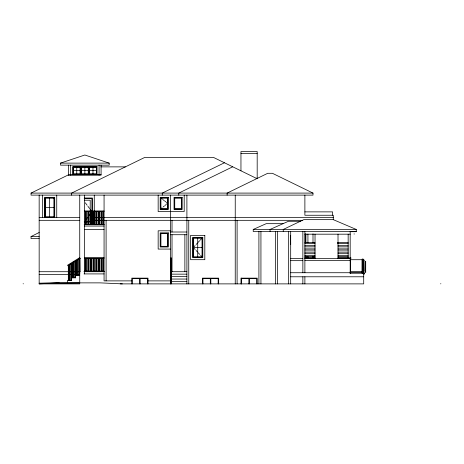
<?xml version="1.0" encoding="UTF-8"?>
<svg xmlns="http://www.w3.org/2000/svg" width="464" height="464" viewBox="0 0 464 464"><rect width="100%" height="100%" fill="white"/><g stroke="black" fill="none" stroke-linecap="round" stroke-linejoin="round"><path stroke-width="0.7" d="M363.886 260.113L364.136 260.275M85.695 219.895L87.435 217.575M88.496 216.154L89.575 214.716M90.213 213.869L91.901 211.613L90.213 209.357M195.118 249.452L193.32 247.515L195.118 245.584M196.098 244.528L197.391 243.136M198.099 242.37L199.659 240.694M200.181 240.132L202.113 238.049L193.32 238.049L193.32 256.981L202.113 256.981L202.113 238.049M160.869 208.835L167.626 208.835L167.626 198.012L160.869 198.012L160.869 208.835L162.04 207.872M163.224 206.898L164.349 205.981M165.016 205.43L165.961 204.659M166.57 204.16L167.626 203.29L166.431 202.356M79.733 257.63L67.558 265.228L67.918 265.802L80.086 258.193M39.162 238.583L31.047 238.583L31.047 236.553L39.162 232.499M227.128 195.118L227.128 193.094L267.699 173.304L272.432 173.304L312.997 193.094L312.997 195.118L31.047 195.118L31.047 193.094L68.608 174.771M224.454 162.765L162.278 193.094L162.278 195.118M232.708 166.791L178.785 193.094L178.785 195.118M68.521 175.143L101.082 175.096L101.082 165.149M356.271 231.484L253.228 231.484L253.228 229.454L266.214 223.671L283.046 223.671M60.511 163.119L84.854 155.005L109.197 163.119L109.197 165.149L60.511 165.149L60.511 163.119L109.197 163.119M39.162 195.118L39.162 283.881L59.444 282.872L100.247 282.872L122.368 283.881M59.108 282.872L39.162 283.278L79.733 282.872M240.955 153.567L257.184 153.567M100.74 166.872L125.373 166.872M73.37 170.584L80.133 170.584M81.484 170.584L88.247 170.584M89.598 170.584L96.361 170.584M101.082 174.766L68.521 174.812M256.203 178.251L257.555 178.251M31.047 193.094L312.997 193.094M84.477 198.012L92.406 198.012L92.406 224.704M84.199 198.522L91.901 198.522L91.901 224.704M84.5 200.21L90.213 200.21L90.213 221.85L84.233 221.85M45.246 207.478L54.039 207.478M84.465 210.946L104.069 210.946M84.465 211.619L104.069 211.619M304.883 211.874L332.607 211.874L332.607 215.255M39.162 217.622L79.733 217.622M94.267 217.622L333.285 217.622M350.187 231.693L356.271 231.693L356.271 229.454L333.285 219.652L303.781 219.652L283.249 229.454L283.249 231.484M39.162 220.325L79.733 220.325M94.267 220.325L302.366 220.325M300.359 221.282L288.411 221.282L270.065 229.454L270.065 231.484M84.465 224.466L104.069 224.466M84.199 224.704L104.069 224.721M84.465 226.072L104.069 226.072M84.465 229.454L104.069 229.454M253.228 229.454L356.271 229.454M170.387 230.811L158.16 230.811L158.16 249.069L170.387 249.069M170.387 232.017L186.899 232.017M304.883 234.187L350.187 234.187M170.387 234.72L186.899 234.72M31.047 236.553L39.162 236.553M304.883 242.469L315.027 242.469M337.38 242.469L348.157 242.469M304.883 243.652L315.027 243.652M337.38 243.652L348.157 243.652M290.684 244.331L290.603 235.538M304.883 245.682L315.027 245.682M338.018 245.682L348.157 245.682M304.883 246.865L315.027 246.865M338.018 246.865L348.157 246.865M193.32 247.515L202.113 247.515M304.883 248.895L315.027 248.895M338.018 248.895L348.157 248.895M304.883 250.079L315.027 250.079M338.018 250.079L348.157 250.079M304.883 252.103L315.027 252.103M338.018 252.103L348.157 252.103M304.883 253.286L315.027 253.286M338.018 253.286L348.157 253.286M304.883 255.316L315.027 255.316M338.018 255.316L348.157 255.316M304.883 256.499L315.027 256.499M338.018 256.499L348.157 256.499M84.465 257.63L104.069 257.63M304.883 257.897L315.027 257.897M338.018 257.897L348.157 257.897M350.187 257.897L350.859 257.897L350.859 258.529L304.883 258.529M304.883 258.019L315.027 258.019M338.018 258.019L350.859 257.99M80.092 258.303L79.709 258.303L79.709 257.63M84.465 258.303L104.069 258.303M290.684 258.529L302.859 258.529M362.187 259.034L363.115 259.034L363.115 273.151M350.187 259.712L363.115 259.712M304.883 260.559L350.187 260.559M290.684 260.664L302.859 260.664M362.918 273.151L362.726 259.712M170.874 269.973L171.465 269.973M170.874 270.442L171.465 270.442M170.874 270.651L171.465 270.651M79.733 271.15L79.733 273.911M80.092 271.15L79.965 258.303M84.465 271.15L104.069 271.15M350.187 271.376L362.187 271.376M362.575 271.376L362.645 259.712M84.465 271.405L104.069 271.405M39.162 271.713L80.272 271.713M83.88 271.713L104.069 271.713M170.387 271.713L186.899 271.713M290.684 272.728L364.385 272.728L364.385 274.079L363.706 274.079M349.943 273.151L364.385 273.151M84.025 273.911L104.069 273.911M170.387 274.149L186.899 274.149M39.162 274.415L79.733 274.415M79.733 275.262L75.673 275.262L75.673 277.797L71.618 277.797L71.618 280.331L67.558 280.331L67.558 282.872M170.387 276.637L186.899 276.637M290.684 276.782L363.706 276.782M170.387 279.05L186.899 279.05M131.793 280.882L104.069 280.882L104.069 195.118M148.022 280.882L170.387 280.882M170.387 281.503L186.899 281.503M39.162 283.881L79.733 283.881L79.733 195.118M120.193 283.881L363.706 283.881L363.706 272.728M256.534 178.414L213.608 157.476L144.64 157.476L71.618 193.094L71.618 195.118M363.84 271.156L364.095 271.394L363.84 259.805L363.84 271.225M160.869 198.012L162.481 199.276M163.154 199.798L164.244 200.651M164.79 201.074L165.845 201.904M196.098 250.508L197.391 251.9M198.192 252.764L199.717 254.405M200.651 255.415L202.113 256.981M85.295 202.785L87.133 205.25M87.928 206.312L89.575 208.504M362.79 259.712L362.918 265.077M440.8 283.545L440.8 283.881M365.696 261.394L365.696 272.461L365.446 261.232M362.274 271.283L362.274 273.151M362.216 259.712L362.187 273.151M362.158 259.712L362.158 273.151M354.142 233.717L354.142 234.187M350.442 258.529L350.442 273.151M350.187 231.484L350.187 273.151M348.157 234.187L348.157 258.529M338.018 234.187L338.018 258.529M333.285 219.652L333.285 215.255L304.883 215.255L304.883 195.118M315.027 234.187L315.027 258.529M312.997 233.85L312.997 242.805M312.997 256.087L312.997 258.529M307.928 234.042L307.928 242.724M307.928 256.47L307.928 257.92M305.898 233.897L305.898 242.591M305.898 256.053L305.898 258.193M305.393 234.384L305.393 242.805M305.393 256.024L305.393 258.193M305.225 233.85L305.225 242.637M304.883 231.484L304.883 272.728M304.883 276.782L304.883 283.881M302.859 231.484L302.859 272.728M302.859 276.782L302.859 283.881M290.684 231.484L290.684 283.881M288.66 231.484L288.66 283.881M277.501 231.484L277.501 283.881M275.471 231.484L275.471 283.881M260.936 231.484L260.936 283.881M258.906 231.484L258.906 283.881M257.218 283.881L257.218 278.139L240.99 278.139L240.99 283.881M257.184 178.733L257.184 151.537L240.955 151.537L240.955 170.816M256.708 283.881L256.708 278.644L249.359 278.644L249.359 283.881M248.849 283.881L248.849 278.644L241.495 278.644L241.495 283.881M241.431 278.139L241.431 283.881M237.104 220.325L237.104 283.881M235.242 195.118L235.242 283.904M218.677 283.881L218.677 278.139L202.449 278.139L202.449 283.881M218.173 283.881L218.173 278.644L210.818 278.644L210.818 283.881M210.308 283.881L210.308 278.644L202.959 278.644L202.959 283.881M197.716 238.049L197.716 256.981M188.755 220.325L188.755 283.881M186.899 195.118L186.899 283.951M184.869 234.72L184.869 271.713M184.196 195.118L184.196 211.538L158.16 211.538L158.16 195.118M172.022 220.325L172.022 232.017M172.022 234.72L172.022 271.713M171.465 283.881L171.465 257.92L170.874 257.92L170.874 283.881M171.297 269.967L171.297 280.627L171.048 269.967M170.387 195.118L170.387 283.951M148.022 283.881L148.022 278.139L131.793 278.139L131.793 283.881M147.511 283.881L147.511 278.644L140.163 278.644L140.163 283.881M139.652 283.881L139.652 278.644L132.298 278.644L132.298 283.881M106.099 220.325L106.099 280.882M103.124 211.619L103.124 224.466M103.124 258.303L103.124 271.15M102.869 211.619L102.869 224.466M102.869 258.303L102.869 271.15M101.517 211.619L101.517 224.466M101.517 258.303L101.517 271.15M101.262 211.619L101.262 224.466M101.262 258.303L101.262 271.15M99.911 211.619L99.911 224.466M99.911 258.303L99.911 271.15M99.656 211.619L99.656 224.466M99.656 258.303L99.656 271.15M99.064 165.149L99.064 175.096M98.304 211.619L98.304 224.466M98.304 258.303L98.304 271.15M98.049 211.619L98.049 224.466M98.049 258.303L98.049 271.15M96.698 211.619L96.698 224.466M96.698 258.303L96.698 271.15M96.448 211.619L96.448 224.466M96.448 258.303L96.448 271.15M95.091 211.619L95.091 224.466M95.091 258.303L95.091 271.15M94.842 211.619L94.842 224.466M94.842 258.303L94.842 271.15M94.267 195.118L94.267 224.704M93.484 211.619L93.484 224.466M93.484 258.303L93.484 271.15M93.235 211.619L93.235 224.466M93.235 258.303L93.235 271.15M92.98 167.202L92.98 173.965M91.884 211.619L91.884 224.466M91.884 258.303L91.884 271.15M91.628 211.619L91.628 224.466M91.628 258.303L91.628 271.15M90.277 211.619L90.277 224.466M90.277 258.303L90.277 271.15M90.022 211.619L90.022 224.466M90.022 258.303L90.022 271.15M88.92 166.53L88.92 174.644M88.67 211.619L88.67 224.466M88.67 258.303L88.67 271.15M88.415 211.619L88.415 224.466M88.415 258.303L88.415 271.15M87.064 211.619L87.064 224.466M87.064 258.303L87.064 271.15M86.809 211.619L86.809 224.466M86.809 258.303L86.809 271.15M85.457 211.619L85.457 224.466M85.457 258.303L85.457 271.15M85.202 211.619L85.202 224.466M85.202 258.303L85.202 271.15M84.866 167.202L84.866 173.965M84.465 195.118L84.465 273.911M80.806 166.53L80.806 174.644M79.39 258.628L79.39 275.262M79.141 258.784L79.141 275.262M78.039 259.475L78.039 275.262M77.784 259.631L77.784 275.262M76.751 167.202L76.751 173.965M76.688 260.321L76.688 275.262M76.432 260.478L76.432 275.262M75.336 261.162L75.336 277.797M75.081 261.325L75.081 277.797M73.985 262.009L73.985 277.797M73.73 262.166L73.73 277.797M72.633 262.856L72.633 277.797M72.378 263.013L72.378 277.797M71.276 263.697L71.276 280.331M71.027 263.859L71.027 280.331M70.667 165.149L70.667 175.096M69.925 264.544L69.925 280.331M69.675 264.7L69.675 280.331M68.626 165.149L68.626 175.143M68.573 265.391L68.573 280.331M68.318 265.547L68.318 280.331M56.741 195.118L56.741 217.622M54.711 217.622L54.711 197.339L44.573 197.339L44.573 217.622M49.642 198.012L49.642 216.943M42.543 195.118L42.543 217.622M23.2 283.545L23.2 283.881M97.034 166.53L72.691 166.53L72.691 174.644L97.034 174.644L97.034 166.53M80.301 167.034L73.202 167.034L73.202 174.133L80.301 174.133L80.301 167.034M88.415 167.034L81.316 167.034L81.316 174.133L88.415 174.133L88.415 167.034M96.529 167.034L89.43 167.034L89.43 174.133L96.529 174.133L96.529 167.034M80.133 167.202L73.37 167.202L73.37 173.965L80.133 173.965L80.133 167.202M88.247 167.202L81.484 167.202L81.484 173.965L88.247 173.965L88.247 167.202M96.361 167.202L89.598 167.202L89.598 173.965L96.361 173.965L96.361 167.202M168.304 197.339L160.19 197.339L160.19 209.508L168.304 209.508L168.304 197.339M182.166 197.339L174.052 197.339L174.052 209.508L182.166 209.508L182.166 197.339M54.207 197.844L45.078 197.844L45.078 217.117L54.207 217.117L54.207 197.844M167.8 197.844L160.701 197.844L160.701 209.003L167.8 209.003L167.8 197.844M181.656 197.844L174.557 197.844L174.557 209.003L181.656 209.003L181.656 197.844M54.039 198.012L45.246 198.012L45.246 216.943L54.039 216.943L54.039 198.012M181.488 198.012L174.731 198.012L174.731 208.835L181.488 208.835L181.488 198.012M168.304 232.841L160.19 232.841L160.19 246.999L168.304 246.999L168.304 232.841M167.8 233.346L160.701 233.346L160.701 246.494L167.8 246.494L167.8 233.346M167.626 233.52L160.869 233.52L160.869 246.326L167.626 246.326L167.626 233.52M204.815 235.347L190.617 235.347L190.617 259.689L204.815 259.689L204.815 235.347M202.785 237.377L192.647 237.377L192.647 257.659L202.785 257.659L202.785 237.377M202.281 237.881L193.152 237.881L193.152 257.155L202.281 257.155L202.281 237.881"/></g></svg>
